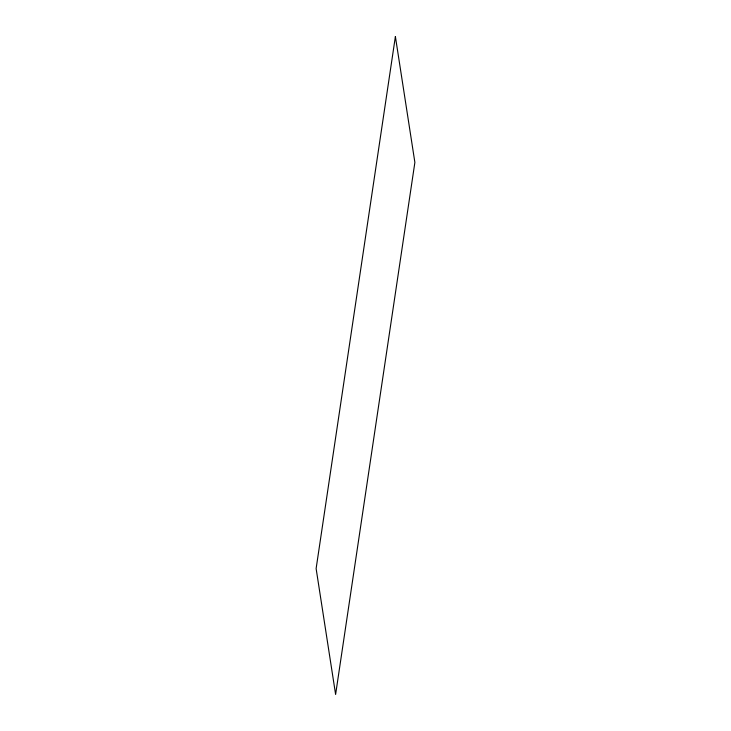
<?xml version="1.0" encoding="UTF-8"?>
<svg xmlns="http://www.w3.org/2000/svg" width="731" height="731" viewBox="0 0 731 731"><rect width="100%" height="100%" fill="white"/><g stroke="black" fill="none" stroke-linecap="round" stroke-linejoin="round"><path stroke-width="1.1" d="M395.389 36.55L316.121 568.581L335.611 694.45L414.879 162.419L395.389 36.55"/></g></svg>
